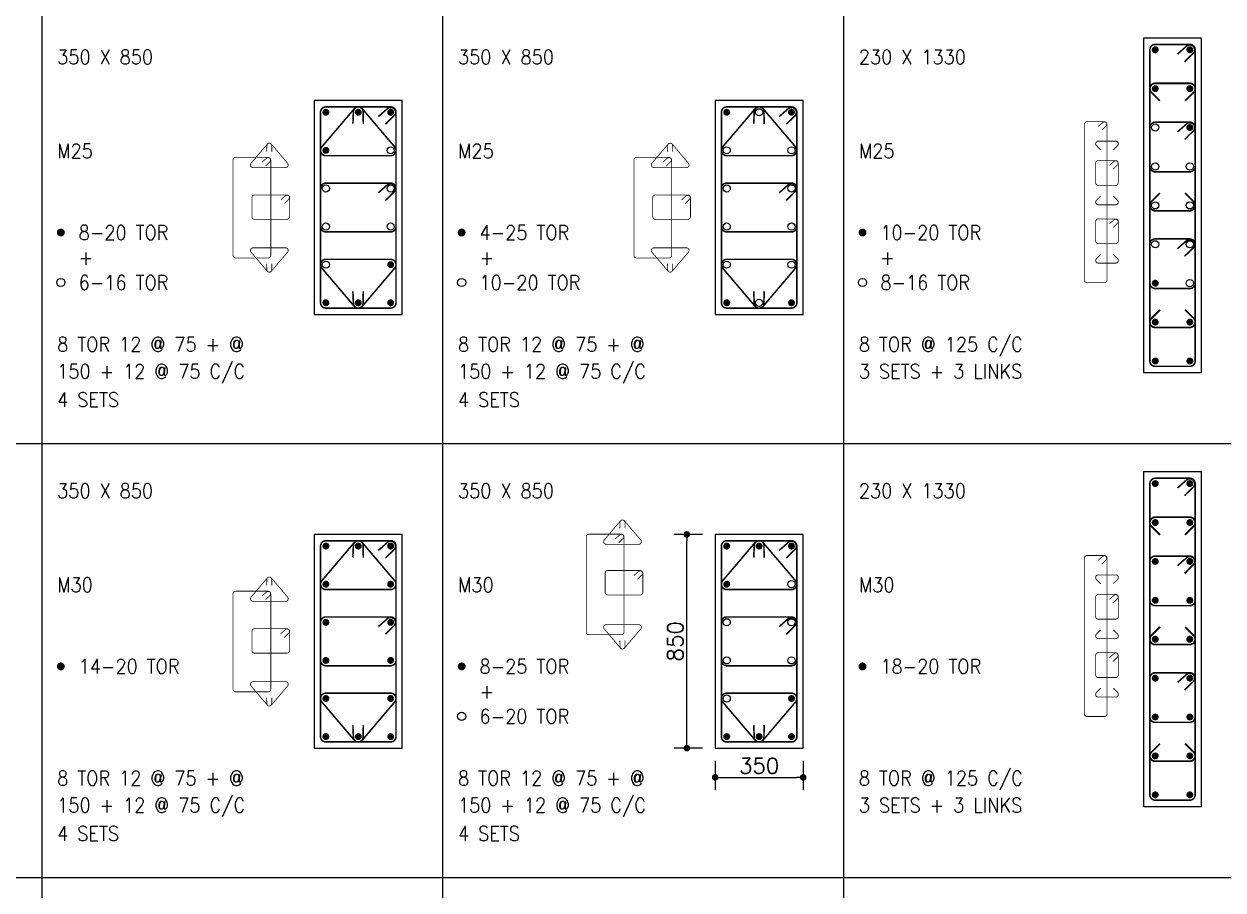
# Model space of a CAD drawing. Extents: x -200722 to 834823, y -494970 to 88783.
# Drawn here: x 246289 to 265358, y -89859 to -76085 of the extents above; entities that cross this region are included whole.
import ezdxf
from ezdxf.enums import TextEntityAlignment as Align

# ---------------------------------------------------------------- set-up
doc = ezdxf.new("R2010")
doc.units = 0
doc.header["$LTSCALE"] = 100
doc.header["$MEASUREMENT"] = 0
doc.header["$PDMODE"] = 34
doc.layers.get('0').update_dxf_attribs({"linetype": 'CONTINUOUS'})
doc.layers.get('DEFPOINTS').update_dxf_attribs({"linetype": 'CONTINUOUS'})
for name, color, linetype in [('5', 4, 'CONTINUOUS'), ('BEAM', 4, 'CONTINUOUS'), ('COL. SHED. STEEL.', 6, 'CONTINUOUS'), ('column', 240, 'CONTINUOUS'), ('STEEL', 6, 'CONTINUOUS'), ('TEXT', 2, 'CONTINUOUS')]:
    doc.layers.add(name, color=color, linetype=linetype)
doc.styles.add('ROMANS', font='romans.shx')
doc.styles.get("Standard").update_dxf_attribs({"font": 'simplex.shx'})
doc.dimstyles.new('STANDARD$0', dxfattribs={"dimtxt": 2.5, "dimasz": 2.5, "dimexe": 2, "dimexo": 0.7, "dimgap": 0.9, "dimtad": 1, "dimdec": 0, "dimdsep": 46, "dimtxsty": 'ROMANS', "dimcen": 0.09, "dimclrd": 4, "dimclre": 4, "dimclrt": 3, "dimadec": 0, "dimazin": 0, "dimtfac": 1, "dimtdec": 0, "dimtmove": 0, "dimatfit": 3, "dimfxl": 1, "dimtolj": 1, "dimtzin": 0, "dimarcsym": 0})

# ---------------------------------------------------------------- blocks, each defined once
blk = doc.blocks.new('DOT')
at = {"color": 0, "linetype": 'ByBlock'}
blk.add_line((-0.5, 0), (-1, 0), dxfattribs=at)
at = {"color": 0, "linetype": 'ByBlock', "const_width": 0.5}
blk.add_lwpolyline([(-0.25, 0, 1), (0.25, 0, 1)], format="xyb", close=True, dxfattribs=at)
blk = doc.blocks.new('*D110')
at = {"layer": 'BEAM', "color": 0, "lineweight": -2, "transparency": 16777216}
for p, q in [((257080, -84204), (256631, -84204)), ((256831, -87500), (256831, -84308)), ((257080, -87604), (256631, -87604))]:
    blk.add_line(p, q, dxfattribs=at)
at = {"layer": 'DEFPOINTS', "color": 0, "lineweight": -3, "transparency": 16777216}
for p in [(256831, -84204), (257280, -84204), (257280, -87604)]:
    blk.add_point(p, dxfattribs=at)
at = {"layer": 'BEAM', "color": 0, "lineweight": -2, "transparency": 16777216, "xscale": 104, "yscale": 104, "zscale": 104}
for p, rotation in [((256831, -84204), 90), ((256831, -87604), 270)]:
    blk.add_blockref('DOT', p, dxfattribs=dict(at, rotation=rotation))
at = {"layer": 'BEAM', "color": 0, "transparency": 16777216, "insert": (256647, -85904), "char_height": 248, "attachment_point": 5, "rotation": 90}
blk.add_mtext('\\A1;850', dxfattribs=at)
blk = doc.blocks.new('_DOT')
at = {"color": 0, "linetype": 'ByBlock'}
blk.add_line((-0.5, 0), (-1, 0), dxfattribs=at)
at = {"color": 0, "linetype": 'ByBlock', "const_width": 0.5}
blk.add_lwpolyline([(-0.25, 0, 1), (0.25, 0, 1)], format="xyb", close=True, dxfattribs=at)
blk = doc.blocks.new('*D111')
at = {"layer": 'BEAM', "color": 0, "lineweight": -2, "transparency": 16777216}
for p, q in [((257280, -87804), (257280, -88268)), ((258680, -87804), (258680, -88268)), ((257384, -88068), (258576, -88068))]:
    blk.add_line(p, q, dxfattribs=at)
at = {"layer": 'DEFPOINTS', "color": 0, "lineweight": -3, "transparency": 16777216}
for p in [(257280, -87604), (258680, -87604), (258680, -88068)]:
    blk.add_point(p, dxfattribs=at)
at = {"layer": 'BEAM', "color": 0, "lineweight": -2, "transparency": 16777216, "xscale": 104, "yscale": 104, "zscale": 104, "rotation": 180}
blk.add_blockref('DOT', (257280, -88068), dxfattribs=at)
at = {"layer": 'BEAM', "color": 0, "lineweight": -2, "transparency": 16777216, "xscale": 104, "yscale": 104, "zscale": 104}
blk.add_blockref('DOT', (258680, -88068), dxfattribs=at)
at = {"layer": 'BEAM', "color": 0, "transparency": 16777216, "insert": (257980, -87884), "char_height": 248, "attachment_point": 5}
blk.add_mtext('\\A1;350', dxfattribs=at)

msp = doc.modelspace()

# ---------------------------------------------------------------- linework, layer by layer
at = {"layer": '5', "color": 7, "lineweight": -2}
for p, q in [((246576.2, -104400.4), (246576.2, -40160.4)), ((252951, -104400.4), (252951, -40160.4)), ((259325.8, -104400.4), (259325.8, -40160.4)), ((223222.7, -82760.4), (305172.7, -82760.4)), ((223222.7, -89660.4), (305172.7, -89660.4))]:
    msp.add_line(p, q, dxfattribs=at)
at = {"layer": 'COL. SHED. STEEL.', "color": 140, "linetype": 'Continuous'}
for points, const_width in [([(251535.7, -77440.4), (251022.7, -78043.7, 0.6217139), (251090.1, -78180.5), (252120, -78180.5, 0.6217139), (252187.4, -78043.7), (251674.5, -77440.4, 0.5176004)], 25), ([(257910.5, -77440.4), (257397.5, -78043.7, 0.6217139), (257465, -78180.5), (258494.8, -78180.5, 0.6217139), (258562.3, -78043.7), (258049.3, -77440.4, 0.5176004)], 25), ([(264279.7, -78436.9), (264829.7, -78436.9, 0.4142136), (264914.7, -78351.9), (264914.7, -77733.1, 0.4142136), (264829.7, -77648.1), (264279.7, -77648.1, 0.4142136), (264194.7, -77733.1), (264194.7, -78351.9, 0.4142136)], 25), ([(250156.8, -77998), (249899.4, -78301, 0.6217139), (249933.1, -78369.3), (250448, -78369.3, 0.6217139), (250481.7, -78301), (250224.3, -77998, 0.4933715)], 12.5), ([(256531.6, -77998), (256274.2, -78301, 0.6217139), (256307.9, -78369.3), (256822.8, -78369.3, 0.6217139), (256856.6, -78301), (256599.1, -77998, 0.4933715)], 12.5), ([(263374.8, -78652.3), (263649.8, -78652.3, 0.4142136), (263692.3, -78609.8), (263692.3, -78300.4, 0.4142136), (263649.8, -78257.9), (263374.8, -78257.9, 0.4142136), (263332.3, -78300.4), (263332.3, -78609.8, 0.4142136)], 12.5), ([(263374.8, -79580.4), (263649.8, -79580.4, 0.4142136), (263692.3, -79537.9), (263692.3, -79228.6, 0.4142136), (263649.8, -79186.1), (263374.8, -79186.1, 0.4142136), (263332.3, -79228.6), (263332.3, -79537.9, 0.4142136)], 12.5), ([(264279.7, -80293.1), (264829.7, -80293.1, 0.4142136), (264914.7, -80208.1), (264914.7, -79589.4, 0.4142136), (264829.7, -79504.4), (264279.7, -79504.4, 0.4142136), (264194.7, -79589.4), (264194.7, -80208.1, 0.4142136)], 25), ([(250156.8, -80016.3), (249899.4, -79713.4, -0.6217139), (249933.1, -79645), (250448, -79645, -0.6217139), (250481.7, -79713.4), (250224.3, -80016.3, -0.4933715)], 12.5), ([(256531.6, -80016.3), (256274.2, -79713.4, -0.6217139), (256307.9, -79645), (256822.8, -79645, -0.6217139), (256856.6, -79713.4), (256599.1, -80016.3, -0.4933715)], 12.5), ([(251537.6, -80571.1), (251022.7, -79965.2, -0.6217139), (251090.1, -79828.5), (252120, -79828.5, -0.6217139), (252187.4, -79965.2), (251672.5, -80571.1, -0.4933715)], 25), ([(257912.4, -80571.1), (257397.5, -79965.2, -0.6217139), (257465, -79828.5), (258494.8, -79828.5, -0.6217139), (258562.3, -79965.2), (258047.3, -80571.1, -0.4933715)], 25), ([(255773.6, -83990.5), (255516.2, -84293.5, 0.6217139), (255549.9, -84361.8), (256064.8, -84361.8, 0.6217139), (256098.6, -84293.5), (255841.1, -83990.5, 0.4933715)], 12.5), ([(251535.7, -84340.4), (251022.7, -84943.7, 0.6217139), (251090.1, -85080.5), (252120, -85080.5, 0.6217139), (252187.4, -84943.7), (251674.5, -84340.4, 0.5176004)], 25), ([(257910.5, -84340.4), (257397.5, -84943.7, 0.6217139), (257465, -85080.5), (258494.8, -85080.5, 0.6217139), (258562.3, -84943.7), (258049.3, -84340.4, 0.5176004)], 25), ([(264279.7, -85336.9), (264829.7, -85336.9, 0.4142136), (264914.7, -85251.9), (264914.7, -84633.1, 0.4142136), (264829.7, -84548.1), (264279.7, -84548.1, 0.4142136), (264194.7, -84633.1), (264194.7, -85251.9, 0.4142136)], 25), ([(250156.8, -84898), (249899.4, -85201, 0.6217139), (249933.1, -85269.3), (250448, -85269.3, 0.6217139), (250481.7, -85201), (250224.3, -84898, 0.4933715)], 12.5), ([(263374.8, -85552.3), (263649.8, -85552.3, 0.4142136), (263692.3, -85509.8), (263692.3, -85200.4, 0.4142136), (263649.8, -85157.9), (263374.8, -85157.9, 0.4142136), (263332.3, -85200.4), (263332.3, -85509.8, 0.4142136)], 12.5), ([(255773.6, -86008.8), (255516.2, -85705.9, -0.6217139), (255549.9, -85637.5), (256064.8, -85637.5, -0.6217139), (256098.6, -85705.9), (255841.1, -86008.8, -0.4933715)], 12.5), ([(263374.8, -86480.4), (263649.8, -86480.4, 0.4142136), (263692.3, -86437.9), (263692.3, -86128.6, 0.4142136), (263649.8, -86086.1), (263374.8, -86086.1, 0.4142136), (263332.3, -86128.6), (263332.3, -86437.9, 0.4142136)], 12.5), ([(250156.8, -86916.3), (249899.4, -86613.4, -0.6217139), (249933.1, -86545), (250448, -86545, -0.6217139), (250481.7, -86613.4), (250224.3, -86916.3, -0.4933715)], 12.5), ([(264279.7, -87193.1), (264829.7, -87193.1, 0.4142136), (264914.7, -87108.1), (264914.7, -86489.4, 0.4142136), (264829.7, -86404.4), (264279.7, -86404.4, 0.4142136), (264194.7, -86489.4), (264194.7, -87108.1, 0.4142136)], 25), ([(251537.6, -87471.1), (251022.7, -86865.2, -0.6217139), (251090.1, -86728.5), (252120, -86728.5, -0.6217139), (252187.4, -86865.2), (251672.5, -87471.1, -0.4933715)], 25), ([(257912.4, -87471.1), (257397.5, -86865.2, -0.6217139), (257465, -86728.5), (258494.8, -86728.5, -0.6217139), (258562.3, -86865.2), (258047.3, -87471.1, -0.4933715)], 25)]:
    msp.add_lwpolyline(points, format="xyb", close=True, dxfattribs=dict(at, const_width=const_width))
for points, const_width in [([(251685.6, -77673.8), (251682, -77473.9, 0.9275277), (251527.8, -77478.1), (251519.7, -77670.9)], 25), ([(258060.4, -77673.8), (258056.8, -77473.9, 0.9275277), (257902.6, -77478.1), (257894.5, -77670.9)], 25), ([(264746.5, -77924), (264888.6, -77783.3, 0.9275277), (264779, -77674.7), (264634, -77802)], 25), ([(250230.8, -78116), (250229, -78016, 0.9275277), (250151.9, -78018.2), (250147.9, -78114.6)], 12.5), ([(256605.7, -78116), (256603.9, -78016, 0.9275277), (256526.7, -78018.2), (256522.7, -78114.6)], 12.5), ([(263608.2, -78395.9), (263679.3, -78325.5, 0.9275277), (263624.5, -78271.2), (263552, -78334.9)], 12.5), ([(263608.2, -79324), (263679.3, -79253.7, 0.9275277), (263624.5, -79199.3), (263552, -79263)], 12.5), ([(264746.5, -79780.2), (264888.6, -79639.5, 0.9275277), (264779, -79530.9), (264634, -79658.3)], 25), ([(250230.8, -79898.3), (250229, -79998.3, -0.9275277), (250151.9, -79996.2), (250147.9, -79899.8)], 12.5), ([(256605.7, -79898.3), (256603.9, -79998.3, -0.9275277), (256526.7, -79996.2), (256522.7, -79899.8)], 12.5), ([(251685.6, -80335.1), (251682, -80535, -0.9275277), (251527.8, -80530.8), (251519.7, -80338)], 25), ([(258060.4, -80335.1), (258056.8, -80535, -0.9275277), (257902.6, -80530.8), (257894.5, -80338)], 25), ([(255847.6, -84108.5), (255845.8, -84008.6, 0.9275277), (255768.7, -84010.7), (255764.7, -84107.1)], 12.5), ([(251685.6, -84573.8), (251682, -84373.9, 0.9275277), (251527.8, -84378.1), (251519.7, -84570.9)], 25), ([(258060.4, -84573.8), (258056.8, -84373.9, 0.9275277), (257902.6, -84378.1), (257894.5, -84570.9)], 25), ([(264746.5, -84824), (264888.6, -84683.3, 0.9275277), (264779, -84574.7), (264634, -84702)], 25), ([(250230.8, -85016), (250229, -84916, 0.9275277), (250151.9, -84918.2), (250147.9, -85014.6)], 12.5), ([(263608.2, -85295.9), (263679.3, -85225.5, 0.9275277), (263624.5, -85171.2), (263552, -85234.9)], 12.5), ([(255847.6, -85890.8), (255845.8, -85990.8, -0.9275277), (255768.7, -85988.7), (255764.7, -85892.3)], 12.5), ([(263608.2, -86224), (263679.3, -86153.7, 0.9275277), (263624.5, -86099.3), (263552, -86163)], 12.5), ([(264746.5, -86680.2), (264888.6, -86539.5, 0.9275277), (264779, -86430.9), (264634, -86558.3)], 25), ([(250230.8, -86798.3), (250229, -86898.3, -0.9275277), (250151.9, -86896.2), (250147.9, -86799.8)], 12.5), ([(251685.6, -87235.1), (251682, -87435, -0.9275277), (251527.8, -87430.8), (251519.7, -87238)], 25), ([(258060.4, -87235.1), (258056.8, -87435, -0.9275277), (257902.6, -87430.8), (257894.5, -87238)], 25)]:
    msp.add_lwpolyline(points, format="xyb", dxfattribs=dict(at, const_width=const_width))
at = {"layer": 'column', "color": 4, "linetype": 'Continuous'}
for points in [[(264094.7, -81630.6), (265014.7, -81630.6), (265014.7, -76310.6), (264094.7, -76310.6)], [(250905.1, -80704.5), (252305.1, -80704.5), (252305.1, -77304.5), (250905.1, -77304.5)], [(257279.9, -80704.5), (258679.9, -80704.5), (258679.9, -77304.5), (257279.9, -77304.5)], [(264094.7, -88530.6), (265014.7, -88530.6), (265014.7, -83210.6), (264094.7, -83210.6)], [(250905.1, -87604.5), (252305.1, -87604.5), (252305.1, -84204.5), (250905.1, -84204.5)], [(257279.9, -87604.5), (258679.9, -87604.5), (258679.9, -84204.5), (257279.9, -84204.5)]]:
    msp.add_lwpolyline(points, close=True, dxfattribs=at)
at = {"layer": 'STEEL'}
for points, const_width in [([(264279.7, -81530.6), (264829.7, -81530.6, 0.4142136), (264914.7, -81445.6), (264914.7, -76495.6, 0.4142136), (264829.7, -76410.6), (264279.7, -76410.6, 0.4142136), (264194.7, -76495.6), (264194.7, -81445.6, 0.4142136)], 25), ([(251090.1, -80604.5), (252120.1, -80604.5, 0.4142136), (252205.1, -80519.5), (252205.1, -77489.5, 0.4142136), (252120.1, -77404.5), (251090.1, -77404.5, 0.4142136), (251005.1, -77489.5), (251005.1, -80519.5, 0.4142136)], 25), ([(257464.9, -80604.5), (258494.9, -80604.5, 0.4142136), (258579.9, -80519.5), (258579.9, -77489.5, 0.4142136), (258494.9, -77404.5), (257464.9, -77404.5, 0.4142136), (257379.9, -77489.5), (257379.9, -80519.5, 0.4142136)], 25), ([(263194.8, -80199.2), (263469.8, -80199.2, 0.4142136), (263512.3, -80156.7), (263512.3, -77681.7, 0.4142136), (263469.8, -77639.2), (263194.8, -77639.2, 0.4142136), (263152.3, -77681.7), (263152.3, -80156.7, 0.4142136)], 12.5), ([(249656.4, -79807.2), (250171.4, -79807.2, 0.4142136), (250213.9, -79764.7), (250213.9, -78249.7, 0.4142136), (250171.4, -78207.2), (249656.4, -78207.2, 0.4142136), (249613.9, -78249.7), (249613.9, -79764.7, 0.4142136)], 12.5), ([(256031.2, -79807.2), (256546.2, -79807.2, 0.4142136), (256588.7, -79764.7), (256588.7, -78249.7, 0.4142136), (256546.2, -78207.2), (256031.2, -78207.2, 0.4142136), (255988.7, -78249.7), (255988.7, -79764.7, 0.4142136)], 12.5), ([(246843.6, -79402.9, 1), (246906.1, -79402.9, 1)], 62.5), ([(253218.4, -79402.9, 1), (253280.9, -79402.9, 1)], 62.5), ([(259593.2, -79402.9, 1), (259655.7, -79402.9, 1)], 62.5), ([(264279.7, -88430.6), (264829.7, -88430.6, 0.4142136), (264914.7, -88345.6), (264914.7, -83395.6, 0.4142136), (264829.7, -83310.6), (264279.7, -83310.6, 0.4142136), (264194.7, -83395.6), (264194.7, -88345.6, 0.4142136)], 25), ([(255273.2, -85799.7), (255788.2, -85799.7, 0.4142136), (255830.7, -85757.2), (255830.7, -84242.2, 0.4142136), (255788.2, -84199.7), (255273.2, -84199.7, 0.4142136), (255230.7, -84242.2), (255230.7, -85757.2, 0.4142136)], 12.5), ([(251090.1, -87504.5), (252120.1, -87504.5, 0.4142136), (252205.1, -87419.5), (252205.1, -84389.5, 0.4142136), (252120.1, -84304.5), (251090.1, -84304.5, 0.4142136), (251005.1, -84389.5), (251005.1, -87419.5, 0.4142136)], 25), ([(257464.9, -87504.5), (258494.9, -87504.5, 0.4142136), (258579.9, -87419.5), (258579.9, -84389.5, 0.4142136), (258494.9, -84304.5), (257464.9, -84304.5, 0.4142136), (257379.9, -84389.5), (257379.9, -87419.5, 0.4142136)], 25), ([(263194.8, -87099.2), (263469.8, -87099.2, 0.4142136), (263512.3, -87056.7), (263512.3, -84581.7, 0.4142136), (263469.8, -84539.2), (263194.8, -84539.2, 0.4142136), (263152.3, -84581.7), (263152.3, -87056.7, 0.4142136)], 12.5), ([(249656.4, -86707.2), (250171.4, -86707.2, 0.4142136), (250213.9, -86664.7), (250213.9, -85149.7, 0.4142136), (250171.4, -85107.2), (249656.4, -85107.2, 0.4142136), (249613.9, -85149.7), (249613.9, -86664.7, 0.4142136)], 12.5), ([(246843.6, -86302.9, 1), (246906.1, -86302.9, 1)], 62.5), ([(253218.4, -86302.9, 1), (253280.9, -86302.9, 1)], 62.5), ([(259593.2, -86302.9, 1), (259655.7, -86302.9, 1)], 62.5)]:
    msp.add_lwpolyline(points, format="xyb", close=True, dxfattribs=dict(at, const_width=const_width))
at = {"layer": 'STEEL', "linetype": 'Continuous', "const_width": 55}
for points in [[(264279.7, -76468.1, -1), (264279.7, -76523.1, -1)], [(264829.7, -76468.1, 1), (264829.7, -76523.1, 1)], [(264279.7, -77141.9, 1), (264279.7, -77086.9, 1)], [(264829.7, -77141.9, -1), (264829.7, -77086.9, -1)], [(251090.1, -77462, -1), (251090.1, -77517, -1)], [(251605.1, -77462, 1), (251605.1, -77517, 1)], [(252120.1, -77462, 1), (252120.1, -77517, 1)], [(257464.9, -77462, -1), (257464.9, -77517, -1)], [(258494.9, -77462, 1), (258494.9, -77517, 1)], [(264829.7, -77760.6, 1), (264829.7, -77705.6, 1)], [(251090.1, -78068, -1), (251090.1, -78123, -1)], [(252120.1, -79886, 1), (252120.1, -79941, 1)], [(264279.7, -80235.6, 1), (264279.7, -80180.6, 1)], [(251090.1, -80547, 1), (251090.1, -80492, 1)], [(251605.1, -80547, -1), (251605.1, -80492, -1)], [(252120.1, -80547, -1), (252120.1, -80492, -1)], [(257464.9, -80547, 1), (257464.9, -80492, 1)], [(258494.9, -80547, -1), (258494.9, -80492, -1)], [(264279.7, -80854.4, 1), (264279.7, -80799.4, 1)], [(264829.7, -80854.4, -1), (264829.7, -80799.4, -1)], [(264279.7, -81473.1, 1), (264279.7, -81418.1, 1)], [(264829.7, -81473.1, -1), (264829.7, -81418.1, -1)], [(264279.7, -83368.1, -1), (264279.7, -83423.1, -1)], [(264829.7, -83368.1, 1), (264829.7, -83423.1, 1)], [(264279.7, -84041.9, 1), (264279.7, -83986.9, 1)], [(264829.7, -84041.9, -1), (264829.7, -83986.9, -1)], [(251090.1, -84362, -1), (251090.1, -84417, -1)], [(251605.1, -84362, 1), (251605.1, -84417, 1)], [(252120.1, -84362, 1), (252120.1, -84417, 1)], [(257464.9, -84362, -1), (257464.9, -84417, -1)], [(257979.9, -84362, 1), (257979.9, -84417, 1)], [(258494.9, -84362, 1), (258494.9, -84417, 1)], [(264279.7, -84660.6, 1), (264279.7, -84605.6, 1)], [(264829.7, -84660.6, -1), (264829.7, -84605.6, -1)], [(251090.1, -84968, -1), (251090.1, -85023, -1)], [(252120.1, -84968, 1), (252120.1, -85023, 1)], [(257464.9, -84968, -1), (257464.9, -85023, -1)], [(264279.7, -85279.4, 1), (264279.7, -85224.4, 1)], [(264829.7, -85279.4, -1), (264829.7, -85224.4, -1)], [(251090.1, -85574, -1), (251090.1, -85629, -1)], [(252120.1, -85574, 1), (252120.1, -85629, 1)], [(264279.7, -85898.1, 1), (264279.7, -85843.1, 1)], [(264829.7, -85898.1, -1), (264829.7, -85843.1, -1)], [(251090.1, -86180, -1), (251090.1, -86235, -1)], [(252120.1, -86180, 1), (252120.1, -86235, 1)], [(264279.7, -86516.9, 1), (264279.7, -86461.9, 1)], [(264829.7, -86516.9, -1), (264829.7, -86461.9, -1)], [(251090.1, -86786, -1), (251090.1, -86841, -1)], [(252120.1, -86786, 1), (252120.1, -86841, 1)], [(258494.9, -86786, 1), (258494.9, -86841, 1)], [(264279.7, -87135.6, 1), (264279.7, -87080.6, 1)], [(264829.7, -87135.6, -1), (264829.7, -87080.6, -1)], [(251090.1, -87447, 1), (251090.1, -87392, 1)], [(251605.1, -87447, -1), (251605.1, -87392, -1)], [(252120.1, -87447, -1), (252120.1, -87392, -1)], [(257464.9, -87447, 1), (257464.9, -87392, 1)], [(257979.9, -87447, -1), (257979.9, -87392, -1)], [(258494.9, -87447, -1), (258494.9, -87392, -1)], [(264279.7, -87754.4, 1), (264279.7, -87699.4, 1)], [(264829.7, -87754.4, -1), (264829.7, -87699.4, -1)], [(264279.7, -88373.1, 1), (264279.7, -88318.1, 1)], [(264829.7, -88373.1, -1), (264829.7, -88318.1, -1)]]:
    msp.add_lwpolyline(points, format="xyb", close=True, dxfattribs=at)
at = {"layer": 'STEEL'}
for points, const_width in [([(264746.5, -76686.5), (264888.6, -76545.8, 0.9275277), (264779, -76437.2), (264634, -76564.5)], 25), ([(252036.9, -77680.3), (252178.9, -77539.6, 0.9275277), (252069.3, -77431), (251924.3, -77558.4)], 25), ([(258411.7, -77680.3), (258553.8, -77539.6, 0.9275277), (258444.2, -77431), (258299.2, -77558.4)], 25), ([(263428.2, -77777.1), (263499.3, -77706.8, 0.9275277), (263444.5, -77652.5), (263372, -77716.1)], 12.5), ([(250129.8, -78345.1), (250200.8, -78274.8, 0.9275277), (250146, -78220.4), (250073.5, -78284.1)], 12.5), ([(256504.6, -78345.1), (256575.6, -78274.8, 0.9275277), (256520.8, -78220.4), (256448.3, -78284.1)], 12.5), ([(264746.5, -83586.5), (264888.6, -83445.8, 0.9275277), (264779, -83337.2), (264634, -83464.5)], 25), ([(255746.6, -84337.6), (255817.6, -84267.3, 0.9275277), (255762.8, -84213), (255690.3, -84276.6)], 12.5), ([(252036.9, -84580.3), (252178.9, -84439.6, 0.9275277), (252069.3, -84331), (251924.3, -84458.4)], 25), ([(258411.7, -84580.3), (258553.8, -84439.6, 0.9275277), (258444.2, -84331), (258299.2, -84458.4)], 25), ([(263428.2, -84677.1), (263499.3, -84606.8, 0.9275277), (263444.5, -84552.5), (263372, -84616.1)], 12.5), ([(250129.8, -85245.1), (250200.8, -85174.8, 0.9275277), (250146, -85120.4), (250073.5, -85184.1)], 12.5)]:
    msp.add_lwpolyline(points, format="xyb", dxfattribs=dict(at, const_width=const_width))
at = {"layer": 'STEEL', "color": 40}
for points in [[(264354.7, -77309.5, 28, 28, 0), (264219.6, -77174.5, 28, 28, -0.6681786), (264279.7, -77029.4, 28, 28, 0), (264829.7, -77029.4, 28, 28, -0.6681786), (264889.8, -77174.5, 28, 28, 0), (264754.7, -77309.5, 0, 0, 0)], [(263412.3, -78088.6, 14, 14, 0), (263344.8, -78021.1, 14, 14, -0.6681786), (263374.8, -77948.6, 14, 14, 0), (263649.8, -77948.6, 14, 14, -0.6681786), (263679.9, -78021.1, 14, 14, 0), (263612.3, -78088.6, 0, 0, 0)], [(263412.3, -78821.6, 14, 14, 0), (263344.8, -78889.1, 14, 14, 0.6681786), (263374.8, -78961.7, 14, 14, 0), (263649.8, -78961.7, 14, 14, 0.6681786), (263679.9, -78889.1, 14, 14, 0), (263612.3, -78821.6, 0, 0, 0)], [(264354.7, -78775.4, 28, 28, 0), (264219.6, -78910.5, 28, 28, 0.6681786), (264279.7, -79055.6, 28, 28, 0), (264829.7, -79055.6, 28, 28, 0.6681786), (264889.8, -78910.5, 28, 28, 0), (264754.7, -78775.4, 0, 0, 0)], [(263412.3, -79749.7, 14, 14, 0), (263344.8, -79817.3, 14, 14, 0.6681786), (263374.8, -79889.8, 14, 14, 0), (263649.8, -79889.8, 14, 14, 0.6681786), (263679.9, -79817.3, 14, 14, 0), (263612.3, -79749.7, 0, 0, 0)], [(264354.7, -80631.7, 28, 28, 0), (264219.6, -80766.7, 28, 28, 0.6681786), (264279.7, -80911.9, 28, 28, 0), (264829.7, -80911.9, 28, 28, 0.6681786), (264889.8, -80766.7, 28, 28, 0), (264754.7, -80631.7, 0, 0, 0)], [(264354.7, -84209.5, 28, 28, 0), (264219.6, -84074.5, 28, 28, -0.6681786), (264279.7, -83929.4, 28, 28, 0), (264829.7, -83929.4, 28, 28, -0.6681786), (264889.8, -84074.5, 28, 28, 0), (264754.7, -84209.5, 0, 0, 0)], [(263412.3, -84988.6, 14, 14, 0), (263344.8, -84921.1, 14, 14, -0.6681786), (263374.8, -84848.6, 14, 14, 0), (263649.8, -84848.6, 14, 14, -0.6681786), (263679.9, -84921.1, 14, 14, 0), (263612.3, -84988.6, 0, 0, 0)], [(263412.3, -85721.6, 14, 14, 0), (263344.8, -85789.1, 14, 14, 0.6681786), (263374.8, -85861.7, 14, 14, 0), (263649.8, -85861.7, 14, 14, 0.6681786), (263679.9, -85789.1, 14, 14, 0), (263612.3, -85721.6, 0, 0, 0)], [(264354.7, -85675.4, 28, 28, 0), (264219.6, -85810.5, 28, 28, 0.6681786), (264279.7, -85955.6, 28, 28, 0), (264829.7, -85955.6, 28, 28, 0.6681786), (264889.8, -85810.5, 28, 28, 0), (264754.7, -85675.4, 0, 0, 0)], [(263412.3, -86649.7, 14, 14, 0), (263344.8, -86717.3, 14, 14, 0.6681786), (263374.8, -86789.8, 14, 14, 0), (263649.8, -86789.8, 14, 14, 0.6681786), (263679.9, -86717.3, 14, 14, 0), (263612.3, -86649.7, 0, 0, 0)], [(264354.7, -87531.7, 28, 28, 0), (264219.6, -87666.7, 28, 28, 0.6681786), (264279.7, -87811.9, 28, 28, 0), (264829.7, -87811.9, 28, 28, 0.6681786), (264889.8, -87666.7, 28, 28, 0), (264754.7, -87531.7, 0, 0, 0)]]:
    msp.add_lwpolyline(points, format="xyseb", dxfattribs=at)
for points, const_width in [([(251090.1, -78616.5), (252120.1, -78616.5, -0.4142136), (252205.1, -78701.5), (252205.1, -79307.5, -0.4142136), (252120.1, -79392.5), (251090.1, -79392.5, -0.4142136), (251005.1, -79307.5), (251005.1, -78701.5, -0.4142136)], 25), ([(257464.9, -78616.5), (258494.9, -78616.5, -0.4142136), (258579.9, -78701.5), (258579.9, -79307.5, -0.4142136), (258494.9, -79392.5), (257464.9, -79392.5, -0.4142136), (257379.9, -79307.5), (257379.9, -78701.5, -0.4142136)], 25), ([(249956.4, -78804.1), (250471.4, -78804.1, -0.4142136), (250513.9, -78846.6), (250513.9, -79149.6, -0.4142136), (250471.4, -79192.1), (249956.4, -79192.1, -0.4142136), (249913.9, -79149.6), (249913.9, -78846.6, -0.4142136)], 12.5), ([(256331.2, -78804.1), (256846.2, -78804.1, -0.4142136), (256888.7, -78846.6), (256888.7, -79149.6, -0.4142136), (256846.2, -79192.1), (256331.2, -79192.1, -0.4142136), (256288.7, -79149.6), (256288.7, -78846.6, -0.4142136)], 12.5), ([(255573.2, -84778.6), (256088.2, -84778.6, -0.4142136), (256130.7, -84821.1), (256130.7, -85124.1, -0.4142136), (256088.2, -85166.6), (255573.2, -85166.6, -0.4142136), (255530.7, -85124.1), (255530.7, -84821.1, -0.4142136)], 12.5), ([(251090.1, -85516.5), (252120.1, -85516.5, -0.4142136), (252205.1, -85601.5), (252205.1, -86207.5, -0.4142136), (252120.1, -86292.5), (251090.1, -86292.5, -0.4142136), (251005.1, -86207.5), (251005.1, -85601.5, -0.4142136)], 25), ([(257464.9, -85516.5), (258494.9, -85516.5, -0.4142136), (258579.9, -85601.5), (258579.9, -86207.5, -0.4142136), (258494.9, -86292.5), (257464.9, -86292.5, -0.4142136), (257379.9, -86207.5), (257379.9, -85601.5, -0.4142136)], 25), ([(249956.4, -85704.1), (250471.4, -85704.1, -0.4142136), (250513.9, -85746.6), (250513.9, -86049.6, -0.4142136), (250471.4, -86092.1), (249956.4, -86092.1, -0.4142136), (249913.9, -86049.6), (249913.9, -85746.6, -0.4142136)], 12.5)]:
    msp.add_lwpolyline(points, format="xyb", close=True, dxfattribs=dict(at, const_width=const_width))
for points, const_width in [([(252036.9, -78892.3), (252178.9, -78751.6, 0.9275277), (252069.3, -78643), (251924.3, -78770.4)], 25), ([(258411.7, -78892.3), (258553.8, -78751.6, 0.9275277), (258444.2, -78643), (258299.2, -78770.4)], 25), ([(250429.8, -78942), (250500.8, -78871.7, 0.9275277), (250446, -78817.4), (250373.5, -78881.1)], 12.5), ([(256804.6, -78942), (256875.6, -78871.7, 0.9275277), (256820.8, -78817.4), (256748.3, -78881.1)], 12.5), ([(256046.6, -84916.6), (256117.6, -84846.2, 0.9275277), (256062.8, -84791.9), (255990.3, -84855.6)], 12.5), ([(252036.9, -85792.3), (252178.9, -85651.6, 0.9275277), (252069.3, -85543), (251924.3, -85670.4)], 25), ([(258411.7, -85792.3), (258553.8, -85651.6, 0.9275277), (258444.2, -85543), (258299.2, -85670.4)], 25), ([(250429.8, -85842), (250500.8, -85771.7, 0.9275277), (250446, -85717.4), (250373.5, -85781.1)], 12.5)]:
    msp.add_lwpolyline(points, format="xyb", dxfattribs=dict(at, const_width=const_width))
at = {"layer": 'STEEL', "color": 0}
for centre, radius in [((257980, -77489.5), 57), ((264279.7, -77733.1), 57), ((252120.1, -78095.5), 57), ((257465, -78095.5), 57), ((258494.9, -78095.5), 57), ((264279.7, -78351.9), 57), ((264829.7, -78351.9), 57), ((251090.1, -78701.5), 57), ((252120.1, -78701.5), 57), ((257464.9, -78701.5), 57), ((258494.9, -78701.5), 57), ((264279.7, -78970.6), 57), ((264829.7, -78970.6), 57), ((251090.1, -79307.5), 57), ((252120.1, -79307.5), 57), ((257464.9, -79307.5), 57), ((258494.9, -79307.5), 57), ((264279.7, -79589.4), 57), ((264829.7, -79589.4), 57), ((251090.1, -79913.5), 57), ((257464.9, -79913.5), 57), ((258494.9, -79913.5), 57), ((246874.8, -80197.9), 65.3), ((253249.7, -80197.9), 65.3), ((259624.5, -80197.9), 65.3), ((264829.7, -80208.1), 57), ((257980, -80519.5), 57), ((258494.9, -84995.5), 57), ((257464.9, -85601.5), 57), ((258494.9, -85601.5), 57), ((257464.9, -86207.5), 57), ((258494.9, -86207.5), 57), ((257464.9, -86813.5), 57), ((253249.7, -87097.9), 65.3)]:
    msp.add_circle(centre, radius, dxfattribs=at)

# ---------------------------------------------------------------- texts
at = {"layer": 'TEXT', "ltscale": 5, "style": 'ROMANS', "width": 0.9}
for s, p in [('350 X 850', (246816.4, -76610.4)), ('350 X 850', (253191.2, -76610.4)), ('230 X 1330', (259566.1, -76610.4)), ('M25', (246816.4, -78105.4)), ('M25', (253191.2, -78105.4)), ('M25', (259566.1, -78105.4)), ('8-20 TOR', (247158.1, -79402.9)), ('4-25 TOR', (253532.9, -79402.9)), ('10-20 TOR', (259907.7, -79402.9)), ('+', (247158.1, -79800.4)), ('+', (253532.9, -79800.4)), ('+', (259907.7, -79800.4)), ('6-16 TOR', (247158.1, -80197.9)), ('10-20 TOR', (253532.9, -80197.9)), ('8-16 TOR', (259907.7, -80197.9)), ('8 TOR @ 125 C/C', (259566.1, -81180.4)), ('8 TOR 12 @ 75 + @ ', (246816.4, -81180.4)), ('8 TOR 12 @ 75 + @ ', (253191.2, -81180.4)), ('150 + 12 @ 75 C/C', (246816.4, -81610)), ('150 + 12 @ 75 C/C', (253191.2, -81610)), ('3 SETS + 3 LINKS', (259566.1, -81610)), ('4 SETS', (246816.4, -82060.5)), ('4 SETS', (253191.2, -82060.5)), ('350 X 850', (246816.4, -83510.4)), ('350 X 850', (253191.2, -83510.4)), ('230 X 1330', (259566.1, -83510.4)), ('M30', (246816.4, -85005.4)), ('M30', (253191.2, -85005.4)), ('M30', (259566.1, -85005.4)), ('14-20 TOR', (247158.1, -86302.9)), ('8-25 TOR', (253532.9, -86302.9)), ('18-20 TOR', (259907.7, -86302.9)), ('+', (253532.9, -86700.4)), ('6-20 TOR', (253532.9, -87097.9)), ('8 TOR 12 @ 75 + @ ', (246816.4, -88080.4)), ('8 TOR 12 @ 75 + @ ', (253191.2, -88080.4)), ('8 TOR @ 125 C/C', (259566.1, -88080.4)), ('150 + 12 @ 75 C/C', (246816.4, -88510)), ('150 + 12 @ 75 C/C', (253191.2, -88510)), ('3 SETS + 3 LINKS', (259566.1, -88510)), ('4 SETS', (246816.4, -88960.5)), ('4 SETS', (253191.2, -88960.5))]:
    msp.add_text(s, height=230, dxfattribs=at).set_placement(p, align=Align.MIDDLE_LEFT)

# ---------------------------------------------------------------- dimensions: what is measured, and where the dimension line sits
at = {"layer": 'BEAM'}
dim = msp.add_linear_dim(base=(256830.6, -84204.5), p1=(257279.9, -87604.5), p2=(257279.9, -84204.5), angle=90, dimstyle='STANDARD$0', override={"dimscale": 8, "dimtxt": 31, "dimasz": 13, "dimexe": 25, "dimexo": 25, "dimgap": 7.5, "dimlfac": 0.25, "dimzin": 3, "dimtxsty": 'Standard', "dimblk": 'DOT', "dimcen": 3, "dimdle": 4, "dimclrd": 0, "dimclre": 0, "dimclrt": 0, "dimtmove": 2, "dimldrblk": 'DOT', "dimtzin": 3}, dxfattribs=at)
dim.commit()
dim.dimension.update_dxf_attribs({"geometry": '*D110', "text_midpoint": (256646.6, -85904.5)})
dim = msp.add_linear_dim(base=(258679.9, -88067.8), p1=(257279.9, -87604.5), p2=(258679.9, -87604.5), dimstyle='STANDARD$0', override={"dimscale": 8, "dimtxt": 31, "dimasz": 13, "dimexe": 25, "dimexo": 25, "dimgap": 7.5, "dimlfac": 0.25, "dimzin": 3, "dimtxsty": 'Standard', "dimblk": 'DOT', "dimcen": 3, "dimdle": 4, "dimclrd": 0, "dimclre": 0, "dimclrt": 0, "dimtmove": 2, "dimldrblk": 'DOT', "dimtzin": 3}, dxfattribs=at)
dim.commit()
dim.dimension.update_dxf_attribs({"geometry": '*D111', "text_midpoint": (257979.9, -87883.8)})

doc.saveas('drawing.dxf')
